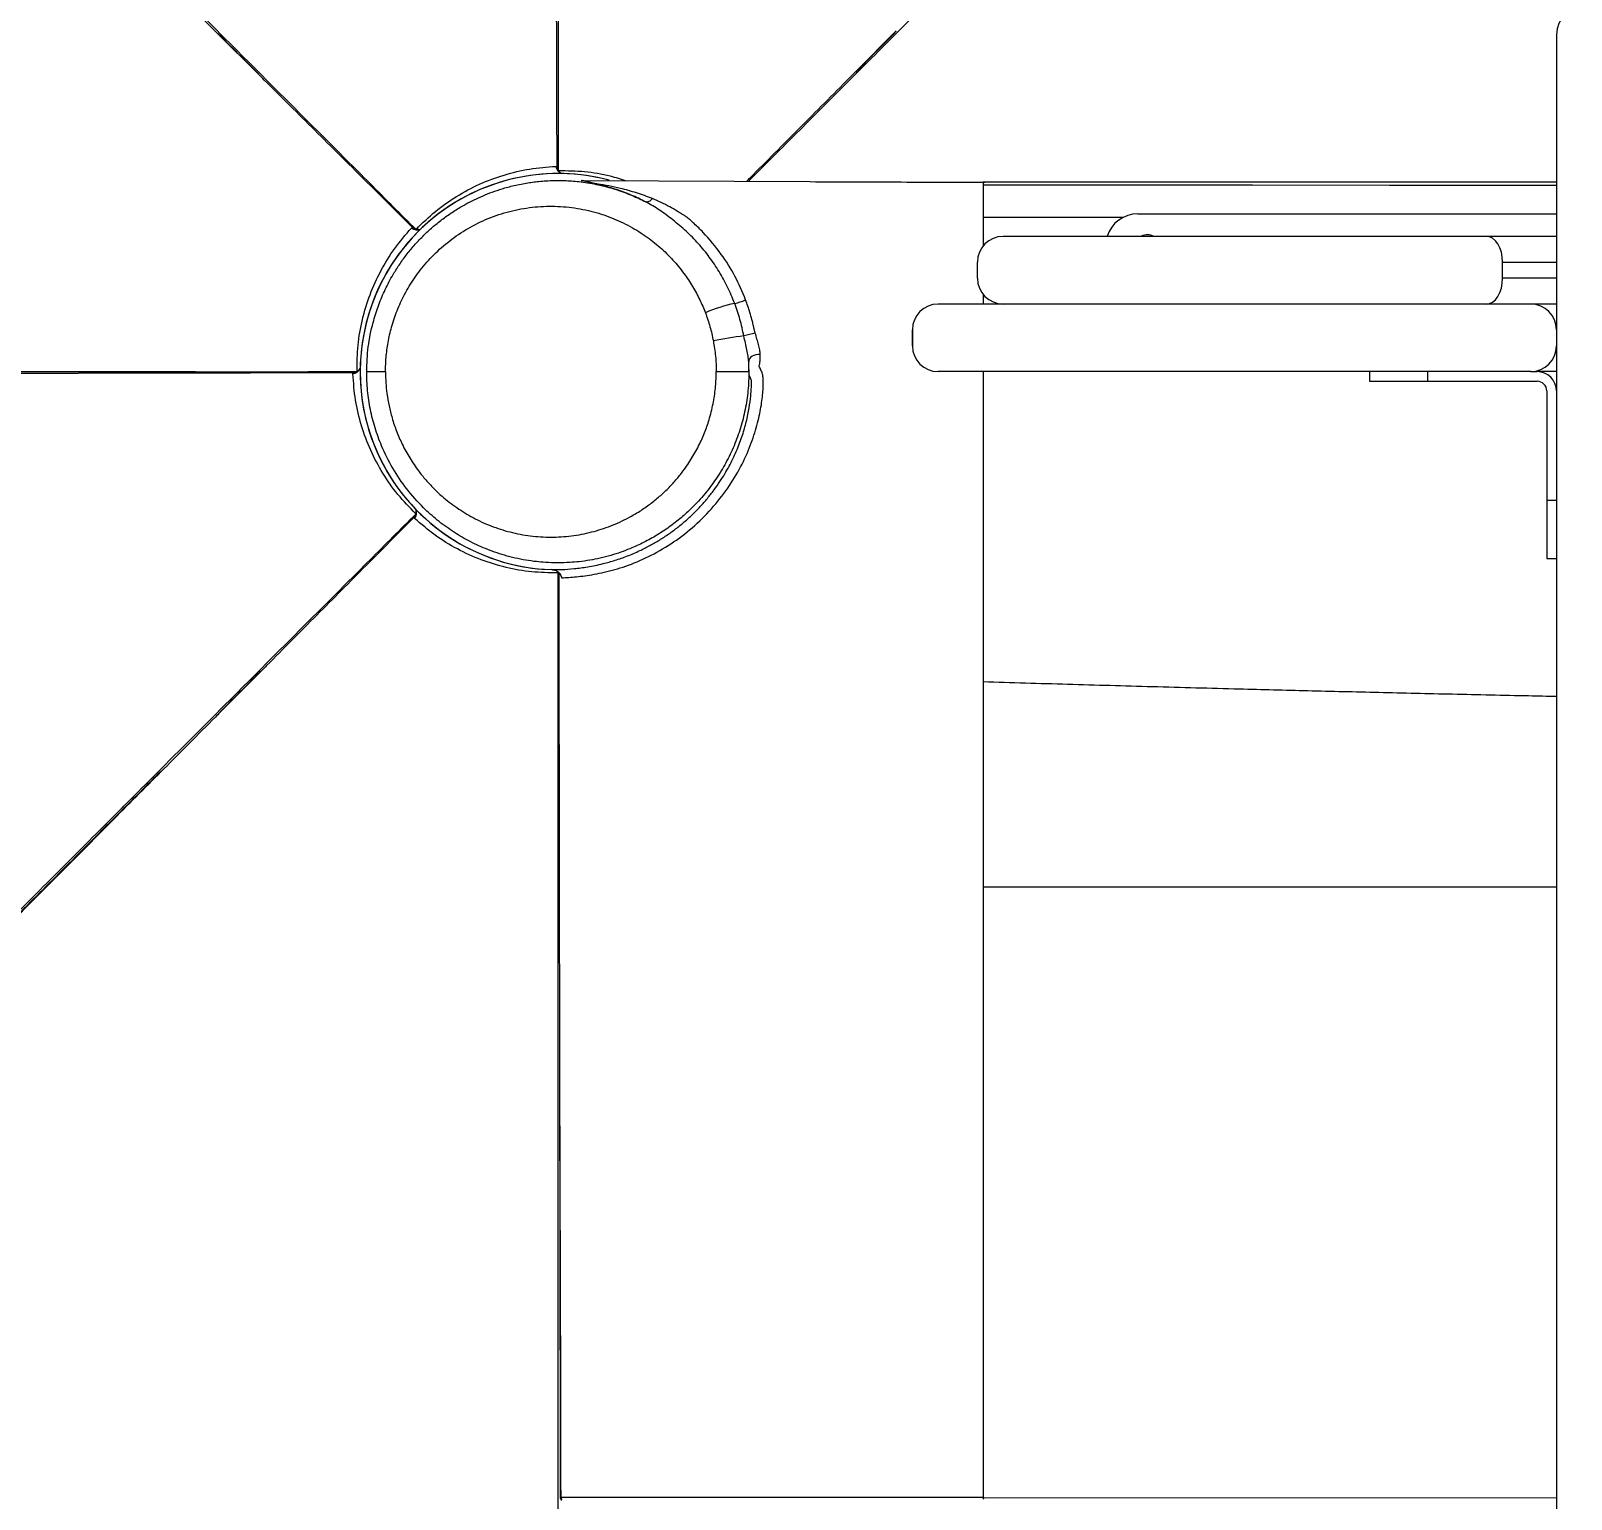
# Model space of a CAD drawing. Header units: millimetres. Extents: x -6502 to 7455, y -8041 to 5981.
# Drawn here: x -4406.5 to -3928.2, y 1930.7 to 2386.5 of the extents above; entities that cross this region are included whole.
import ezdxf

# ---------------------------------------------------------------- set-up
doc = ezdxf.new("R2010")
doc.units = ezdxf.units.MM
for name, color, linetype in [('DIKOM_ОБЪЕКТ', 7, 'Continuous'), ('DIKOM_РАЗМЕР_ЗОНА', 7, 'Continuous'), ('DIKOM_РАЗМЕР_ОБЪЕКТА', 7, 'Continuous')]:
    doc.layers.add(name, color=color, linetype=linetype)
doc.styles.add('style1', font='arial.ttf', dxfattribs={"width": 0.8})
doc.dimstyles.new('1-50', dxfattribs={"dimtxt": 300, "dimasz": 200, "dimexe": 100, "dimexo": 0, "dimgap": 100, "dimtad": 1, "dimtxsty": 'style1', "dimcen": 200, "dimclrd": 7, "dimclre": 7, "dimclrt": 7, "dimadec": 1, "dimazin": 2, "dimtfac": 1, "dimtmove": 0, "dimatfit": 2, "dimfxl": 0, "dimlwd": 25, "dimlwe": 18, "dimarcsym": 0})

# ---------------------------------------------------------------- blocks, each defined once
blk = doc.blocks.new('*D9')
at = {"layer": 'Defpoints', "color": 0, "transparency": 16777216}
for p in [(-5002.4, 2279.35), (3221.36, -679.08), (3221.36, -6822.7)]:
    blk.add_point(p, dxfattribs=at)
at = {"layer": 'DIKOM_РАЗМЕР_ОБЪЕКТА', "color": 7, "lineweight": 18, "transparency": 16777216}
for p, q in [((-5002.4, 2279.35), (-5002.4, -6922.7)), ((3221.36, -679.08), (3221.36, -6922.7))]:
    blk.add_line(p, q, dxfattribs=at)
at = {"layer": 'DIKOM_РАЗМЕР_ОБЪЕКТА', "color": 7, "lineweight": 25, "transparency": 16777216}
blk.add_line((-4802.4, -6822.7), (3021.36, -6822.7), dxfattribs=at)
at = {"layer": 'DIKOM_РАЗМЕР_ОБЪЕКТА', "color": 7, "transparency": 16777216}
for points in [[(-4802.4, -6789.37), (-4802.4, -6856.04), (-5002.4, -6822.7)], [(3021.36, -6789.37), (3021.36, -6856.04), (3221.36, -6822.7)]]:
    blk.add_solid(points, dxfattribs=at)
at = {"layer": 'DIKOM_РАЗМЕР_ОБЪЕКТА', "color": 7, "transparency": 16777216, "insert": (-897.4, -6569.53), "char_height": 300, "attachment_point": 5, "style": 'style1'}
blk.add_mtext('8200', dxfattribs=at)
blk = doc.blocks.new('*D11')
at = {"layer": 'Defpoints', "color": 0, "transparency": 16777216}
for p in [(-6502.4, 2127.77), (4721.36, -677.29), (4721.36, -7940.86)]:
    blk.add_point(p, dxfattribs=at)
at = {"layer": 'DIKOM_РАЗМЕР_ЗОНА', "color": 7, "lineweight": 18, "transparency": 16777216}
for p, q in [((-6502.4, 2127.77), (-6502.4, -8040.86)), ((4721.36, -677.29), (4721.36, -8040.86))]:
    blk.add_line(p, q, dxfattribs=at)
at = {"layer": 'DIKOM_РАЗМЕР_ЗОНА', "color": 7, "lineweight": 25, "transparency": 16777216}
blk.add_line((-6302.4, -7940.86), (4521.36, -7940.86), dxfattribs=at)
at = {"layer": 'DIKOM_РАЗМЕР_ЗОНА', "color": 7, "transparency": 16777216}
for points in [[(-6302.4, -7907.52), (-6302.4, -7974.19), (-6502.4, -7940.86)], [(4521.36, -7907.52), (4521.36, -7974.19), (4721.36, -7940.86)]]:
    blk.add_solid(points, dxfattribs=at)
at = {"layer": 'DIKOM_РАЗМЕР_ЗОНА', "color": 7, "transparency": 16777216, "insert": (-207.97, -7687.68), "char_height": 300, "attachment_point": 5, "style": 'style1'}
blk.add_mtext('11200', dxfattribs=at)

msp = doc.modelspace()

# ---------------------------------------------------------------- linework, layer by layer
at = {"layer": 'DIKOM_ОБЪЕКТ', "color": 7, "linetype": 'Continuous', "lineweight": 15}
for p, q in [((-4335.914, 2373.116), (-4348.558, 2385.697)), ((-4150.323, 2373.846), (-4137.742, 2386.49)), ((-4243.465, 2344.416), (-4243.072, 2344.275)), ((-4242.753, 2343.086), (-4242.575, 2343.131)), ((-4242.514, 2342.84), (-4242.575, 2343.131)), ((-4235.553, 2340.01), (-4235.174, 2339.984)), ((-4235.116, 2339.973), (-4235.553, 2340.01)), ((-4235.174, 2339.984), (-4164.519, 2339.666)), ((-4110.756, 2339.507), (-4110.753, 2339.507)), ((-4110.196, 2339.507), (-4110.753, 2339.507)), ((-4110.753, 2339.507), (-4110.753, 2338.657)), ((-4110.753, 2339.507), (-4110.2, 2339.507)), ((-3932.753, 2339.507), (-4110.2, 2339.507)), ((-4062.754, 2329.685), (-3932.753, 2329.685)), ((-4288.321, 2325.246), (-4287.944, 2325.425)), ((-4286.877, 2324.809), (-4286.783, 2324.968)), ((-4286.51, 2324.79), (-4286.783, 2324.968)), ((-4110.753, 2328.659), (-4110.753, 2319.753)), ((-4110.753, 2328.659), (-4067.166, 2328.659)), ((-4112.563, 2309.685), (-4112.563, 2314.685)), ((-3949.46, 2309.685), (-3949.46, 2314.685)), ((-3949.46, 2314.685), (-3932.793, 2314.685)), ((-3932.687, 2309.685), (-3949.46, 2309.685)), ((-4110.753, 2304.618), (-4110.753, 2301.685)), ((-3942.754, 2301.685), (-4037.753, 2301.685)), ((-4181.53, 2292.643), (-4181.901, 2293.994)), ((-4132.753, 2293.685), (-4132.753, 2288.685)), ((-4132.753, 2288.685), (-4132.753, 2293.685)), ((-3932.927, 2294.542), (-3932.753, 2294.543)), ((-4183.504, 2280.685), (-4183.582, 2283.74)), ((-4373.986, 2280.169), (-4391.823, 2280.124)), ((-4306.484, 2279.974), (-4306.343, 2280.366)), ((-4304.764, 2280.964), (-4305.199, 2280.864)), ((-4305.154, 2280.685), (-4305.199, 2280.864)), ((-4302.204, 2280.685), (-4296.361, 2280.685)), ((-4193.66, 2280.685), (-4183.504, 2280.685)), ((-3942.754, 2280.685), (-4037.753, 2280.685)), ((-3990.754, 2280.685), (-3990.754, 2277.685)), ((-3990.754, 2277.685), (-3972.753, 2277.685)), ((-3972.753, 2280.685), (-3972.753, 2277.685)), ((-3972.753, 2277.685), (-3938.753, 2277.685)), ((-3940.578, 2280.685), (-3938.753, 2280.685)), ((-3935.754, 2274.685), (-3935.754, 2240.685)), ((-3932.753, 2240.685), (-3935.754, 2240.685)), ((-3935.754, 2240.685), (-3935.754, 2222.685)), ((-4287.314, 2235.118), (-4287.493, 2235.495)), ((-4286.858, 2236.928), (-4287.036, 2236.656)), ((-4286.877, 2236.562), (-4287.036, 2236.656)), ((-3935.754, 2222.685), (-3932.753, 2222.685)), ((-4243.028, 2218.66), (-4242.933, 2218.239)), ((-4242.753, 2218.285), (-4242.933, 2218.239)), ((-4241.886, 2217.38), (-4241.619, 2216.705)), ((-4335.183, 2187.525), (-4347.765, 2174.881)), ((-3932.753, 2120.685), (-4110.753, 2120.685)), ((-4110.753, 1931.169), (-4241.857, 1931.234)), ((-4110.753, 1931.169), (-3932.753, 1931.144))]:
    msp.add_line(p, q, dxfattribs=at)
at = {"layer": 'DIKOM_ОБЪЕКТ', "color": 7, "linetype": 'Continuous', "lineweight": 15, "flags": 128}
for points in [[(-4213.498, 2334.405), (-4213.764, 2334.101), (-4214.039, 2333.839), (-4214.316, 2333.624), (-4214.59, 2333.461), (-4214.855, 2333.353), (-4215.105, 2333.302), (-4215.335, 2333.31), (-4215.54, 2333.377)], [(-4110.753, 2338.657), (-4069.046, 2338.647), (-4027.091, 2338.637), (-3984.62, 2338.627), (-3941.338, 2338.617), (-3932.753, 2338.615)], [(-3949.46, 2314.685), (-3949.558, 2316.246), (-3949.847, 2317.747), (-3950.315, 2319.13), (-3950.946, 2320.342), (-3951.715, 2321.337), (-3952.592, 2322.076), (-3953.544, 2322.532), (-3954.533, 2322.685)], [(-3954.533, 2301.685), (-3953.544, 2301.839), (-3952.592, 2302.294), (-3951.715, 2303.033), (-3950.946, 2304.028), (-3950.315, 2305.241), (-3949.847, 2306.624), (-3949.558, 2308.125), (-3949.46, 2309.685)], [(-4179.981, 2285.976), (-4180.653, 2285.999), (-4181.322, 2285.915), (-4181.953, 2285.729), (-4182.515, 2285.449), (-4182.98, 2285.091), (-4183.323, 2284.673), (-4183.527, 2284.215), (-4183.582, 2283.74)]]:
    msp.add_lwpolyline(points, dxfattribs=at)
at = {"layer": 'DIKOM_ОБЪЕКТ', "color": 7, "linetype": 'Continuous', "lineweight": 15}
for centre, radius, start, end in [((-3923.653, 2385.246), 9.1, 90, 180), ((-4240.537, 2344.884), 2.966, 189.08297, 246.39153), ((-4243.169, 2344.19), 0.129, 338.67173, 41.35601), ((-4242.753, 2280.685), 61.489, 75.1348, 180), ((-4242.753, 2280.685), 61.489, 75.10569, 268.15381), ((-4062.753, 2319.685), 10, 90, 162.40233), ((-4286.581, 2327.648), 2.966, 234.07515, 291.39369), ((-4287.953, 2325.294), 0.131, 24.09023, 85.82591), ((-4104.563, 2314.685), 8, 90, 180), ((-4059.753, 2318.685), 4.5, 62.90494, 115.49023), ((-4104.563, 2309.685), 8, 180, 270), ((-4178.395, 2256.706), 46.166, 101.91862, 113.7894), ((-4191.082, 2317.804), 16.236, 281.19633, 293.83101), ((-4124.753, 2293.685), 8, 90, 180), ((-3940.753, 2293.685), 8, 0, 90), ((-4175.472, 2202.477), 89.806, 96.14265, 102.26808), ((-4172.746, 2249.413), 44.113, 101.48609, 106.23861), ((-4124.753, 2288.685), 8, 180, 270), ((-3940.753, 2288.685), 8, 270, 0), ((-4306.952, 2282.903), 2.966, 279.08271, 336.38592), ((-4306.259, 2280.274), 0.126, 67.49151, 132.30099), ((-4242.753, 2280.685), 61.489, 180, 268.15381), ((-3938.753, 2274.685), 6, 0, 90), ((-3938.753, 2274.685), 3, 0, 90), ((-4287.365, 2235.487), 0.128, 113.00988, 176.57442), ((-4289.718, 2236.858), 2.967, 324.09959, 21.37756), ((-4241.619, 1931.185), 0.5, 180, 270.01128)]:
    msp.add_arc(centre, radius, start, end, dxfattribs=at)
for points, knots in [([(-4242.753, 2948.537), (-4242.754, 2943.168), (-4242.755, 2932.4), (-4242.754, 2915.055), (-4242.755, 2896.867), (-4242.754, 2877.838), (-4242.754, 2859.234), (-4242.754, 2841.235), (-4242.754, 2824.001), (-4242.754, 2806.34), (-4242.754, 2788.286), (-4242.754, 2769.863), (-4242.754, 2751.101), (-4242.754, 2732.037), (-4242.754, 2712.709), (-4242.754, 2693.142), (-4242.754, 2673.368), (-4242.754, 2653.426), (-4242.754, 2633.375), (-4242.754, 2613.251), (-4242.753, 2593.063), (-4242.753, 2572.819), (-4242.754, 2552.553), (-4242.753, 2532.328), (-4242.754, 2511.618), (-4242.753, 2490.463), (-4242.753, 2468.912), (-4242.754, 2447.577), (-4242.753, 2426.296), (-4242.753, 2405.12), (-4242.754, 2384.048), (-4242.754, 2363.296), (-4242.754, 2349.822), (-4242.753, 2343.086)], [0, 0, 0, 0, 0.0368325, 0.0738789, 0.1109727, 0.1480668, 0.1851132, 0.2154902, 0.2458932, 0.2762963, 0.3066732, 0.3370471, 0.3674473, 0.3978473, 0.4282211, 0.4585948, 0.4889949, 0.5193951, 0.5497686, 0.5800505, 0.6103325, 0.6407064, 0.6711066, 0.7015067, 0.7318806, 0.7648103, 0.7977739, 0.8307373, 0.863667, 0.897602, 0.9315367, 0.9657682, 1, 1, 1, 1]), ([(-4714.996, 2752.928), (-4711.2, 2749.132), (-4703.587, 2741.517), (-4691.322, 2729.252), (-4678.46, 2716.391), (-4665.004, 2702.936), (-4651.85, 2689.781), (-4639.123, 2677.054), (-4626.936, 2664.867), (-4614.447, 2652.379), (-4601.682, 2639.613), (-4588.655, 2626.586), (-4575.388, 2613.319), (-4561.907, 2599.839), (-4548.24, 2586.172), (-4534.405, 2572.336), (-4520.423, 2558.354), (-4506.321, 2544.253), (-4492.143, 2530.075), (-4477.914, 2515.845), (-4463.638, 2501.57), (-4449.322, 2487.256), (-4434.993, 2472.925), (-4420.692, 2458.623), (-4406.047, 2443.979), (-4391.088, 2429.021), (-4375.849, 2413.782), (-4360.764, 2398.696), (-4345.715, 2383.648), (-4330.742, 2368.674), (-4315.843, 2353.773), (-4301.168, 2339.1), (-4291.641, 2329.573), (-4286.877, 2324.809)], [0, 0, 0, 0, 0.0368322, 0.0738788, 0.1109726, 0.148067, 0.1851132, 0.21549, 0.2458934, 0.2762965, 0.3066732, 0.3370472, 0.3674473, 0.397847, 0.428221, 0.458595, 0.4889947, 0.5193947, 0.5497686, 0.5800503, 0.6103324, 0.6407062, 0.6711061, 0.7015068, 0.7318806, 0.7648103, 0.7977738, 0.8307371, 0.863667, 0.8976018, 0.9315363, 0.965768, 1, 1, 1, 1]), ([(-3770.511, 2752.928), (-3774.307, 2749.132), (-3781.922, 2741.518), (-3794.187, 2729.254), (-3807.048, 2716.392), (-3820.503, 2702.936), (-3833.658, 2689.781), (-3846.385, 2677.054), (-3858.572, 2664.868), (-3871.06, 2652.379), (-3883.826, 2639.613), (-3896.853, 2626.587), (-3910.12, 2613.32), (-3923.599, 2599.839), (-3937.267, 2586.172), (-3951.103, 2572.337), (-3965.085, 2558.354), (-3979.186, 2544.253), (-3993.364, 2530.075), (-4007.594, 2515.845), (-4021.868, 2501.57), (-4036.183, 2487.254), (-4050.514, 2472.925), (-4064.815, 2458.623), (-4079.459, 2443.979), (-4094.418, 2429.02), (-4109.657, 2413.781), (-4124.742, 2398.696), (-4139.792, 2383.646), (-4154.76, 2368.679), (-4169.488, 2353.952), (-4179.004, 2344.435), (-4183.687, 2339.752)], [0, 0, 0, 0, 0.0381917, 0.0766051, 0.1150675, 0.1535306, 0.1919438, 0.2234415, 0.2549667, 0.2864918, 0.3179892, 0.3494837, 0.3810054, 0.4125273, 0.444022, 0.4755165, 0.5070384, 0.5385599, 0.5700549, 0.6014539, 0.6328529, 0.6643474, 0.6958696, 0.7273912, 0.7588864, 0.7930309, 0.8272109, 0.8613903, 0.8955352, 0.9307224, 0.9659094, 1, 1, 1, 1]), ([(-4243.072, 2344.275), (-4243.095, 2351.29), (-4243.14, 2365.311), (-4243.203, 2387.046), (-4243.247, 2402.594), (-4243.268, 2411.013), (-4243.27, 2411.918)], [0, 0, 0, 0, 0.3206398, 0.6408388, 0.961395, 1, 1, 1, 1]), ([(-4348.558, 2385.697), (-4349.029, 2386.165), (-4354.824, 2391.931), (-4360.943, 2398.025), (-4366.647, 2403.703), (-4366.874, 2403.928)], [0, 0, 0, 0, 0.0782755, 0.9633658, 1, 1, 1, 1]), ([(-4335.773, 2373.103), (-4337.565, 2374.89), (-4341.731, 2379.043), (-4345.983, 2383.283), (-4348.406, 2385.699)], [0, 0, 0, 0, 0.430186, 1, 1, 1, 1]), ([(-4150.336, 2373.705), (-4148.549, 2375.497), (-4144.396, 2379.663), (-4140.156, 2383.915), (-4137.74, 2386.338)], [0, 0, 0, 0, 0.4301827, 1, 1, 1, 1]), ([(-3932.753, 2385.246), (-3932.753, 2385.176), (-3932.753, 2385.035), (-3932.753, 2383.885), (-3932.753, 2382.028), (-3932.753, 2379.41), (-3932.753, 2376.092), (-3932.753, 2372.119), (-3932.753, 2367.622), (-3932.753, 2364.197), (-3932.753, 2362.499)], [0, 0, 0, 0, 0.1225131, 0.2471327, 0.3731988, 0.5, 0.6268004, 0.7528658, 0.8774877, 1, 1, 1, 1]), ([(-4287.944, 2325.425), (-4292.92, 2330.369), (-4302.866, 2340.252), (-4318.279, 2355.575), (-4329.305, 2366.538), (-4335.272, 2372.477), (-4335.914, 2373.116)], [0, 0, 0, 0, 0.320637, 0.6408391, 0.9613936, 1, 1, 1, 1]), ([(-4184.223, 2339.755), (-4183.848, 2340.132), (-4178.512, 2345.502), (-4167.841, 2356.235), (-4156.901, 2367.236), (-4150.962, 2373.204), (-4150.323, 2373.846)], [0, 0, 0, 0, 0.034382, 0.4894989, 0.9451205, 1, 1, 1, 1]), ([(-3932.753, 2362.499), (-3932.753, 2356.282), (-3932.753, 2343.848), (-3932.753, 2324.315), (-3932.753, 2304.079), (-3932.753, 2282.998), (-3932.753, 2262.751), (-3932.753, 2243.512), (-3932.753, 2225.392), (-3932.753, 2206.857), (-3932.753, 2187.917), (-3932.753, 2166.813), (-3932.753, 2143.494), (-3932.753, 2117.818), (-3932.753, 2091.716), (-3932.753, 2065.179), (-3932.753, 2038.47), (-3932.753, 2011.644), (-3932.753, 1984.772), (-3932.753, 1957.765), (-3932.753, 1930.521), (-3932.753, 1903.113), (-3932.753, 1875.619), (-3932.753, 1848.264), (-3932.753, 1821.133), (-3932.753, 1796.193), (-3932.753, 1773.42), (-3932.753, 1752.819), (-3932.753, 1732.494), (-3932.753, 1712.462), (-3932.753, 1691.014), (-3932.753, 1668.23), (-3932.753, 1644.364), (-3932.753, 1621.12), (-3932.753, 1598.615), (-3932.753, 1576.968), (-3932.753, 1556.19), (-3932.753, 1536.348), (-3932.753, 1517.186), (-3932.753, 1504.977), (-3932.753, 1498.871)], [0, 0, 0, 0, 0.02604, 0.052076, 0.078684, 0.1054517, 0.132588, 0.1541407, 0.1756992, 0.1976448, 0.2196511, 0.2416671, 0.270164, 0.2986559, 0.3274437, 0.3563035, 0.3853155, 0.4139079, 0.4425505, 0.4712717, 0.4999998, 0.5292495, 0.5584938, 0.5876508, 0.6167636, 0.6457574, 0.6684332, 0.6911156, 0.7135582, 0.7359418, 0.7583355, 0.7863518, 0.8143633, 0.8419404, 0.8693711, 0.89646, 0.9227494, 0.948854, 0.9744244, 1, 1, 1, 1]), ([(-4286.783, 2324.968), (-4284.862, 2326.839), (-4281.019, 2330.581), (-4274.373, 2335.217), (-4267.217, 2339.035), (-4259.586, 2341.879), (-4251.636, 2343.805), (-4246.189, 2344.212), (-4243.465, 2344.416)], [0, 0, 0, 0, 0.1665368, 0.3331112, 0.4997653, 0.6664444, 0.8332095, 1, 1, 1, 1]), ([(-4243.072, 2344.275), (-4243.055, 2344.059), (-4243.019, 2343.627), (-4242.695, 2342.987), (-4242.34, 2342.642), (-4242.161, 2342.468)], [0, 0, 0, 0, 0.3327122, 0.664269, 1, 1, 1, 1]), ([(-4302.204, 2280.685), (-4302.108, 2283.259), (-4301.914, 2288.425), (-4300.524, 2295.169), (-4298.737, 2300.894), (-4296.778, 2305.658), (-4294.621, 2309.83), (-4292.394, 2313.441), (-4290.203, 2316.538), (-4287.778, 2319.536), (-4285.195, 2322.333), (-4282.465, 2324.934), (-4279.595, 2327.348), (-4276.493, 2329.634), (-4273.518, 2331.538), (-4270.717, 2333.114), (-4268.123, 2334.415), (-4265.357, 2335.633), (-4262.421, 2336.748), (-4259.755, 2337.599), (-4257.386, 2338.241), (-4255.331, 2338.723), (-4253.252, 2339.131), (-4251.218, 2339.455), (-4249.178, 2339.71), (-4246.966, 2339.909), (-4244.497, 2340.032), (-4242.048, 2340.047), (-4239.698, 2339.965), (-4237.41, 2339.801), (-4234.897, 2339.52), (-4232.278, 2339.107), (-4228.738, 2338.381), (-4224.553, 2337.219), (-4219.829, 2335.478), (-4216.93, 2334.058), (-4215.54, 2333.377)], [0, 0, 0, 0, 0.0623889, 0.1251956, 0.1663817, 0.2081323, 0.2504657, 0.2808469, 0.3117894, 0.343299, 0.3753808, 0.4052862, 0.4360958, 0.4678198, 0.5004582, 0.5234473, 0.5474463, 0.5724581, 0.5984843, 0.6255198, 0.6420707, 0.6596041, 0.6781173, 0.694878, 0.7109448, 0.729407, 0.7502665, 0.772617, 0.7904953, 0.8089167, 0.8298588, 0.8535501, 0.8749981, 0.9199229, 0.9615869, 1, 1, 1, 1]), ([(-4242.161, 2342.467), (-4242.296, 2342.592), (-4242.522, 2342.801), (-4242.667, 2343.039), (-4242.725, 2343.135)], [0, 0, 0, 0, 0.600237, 1, 1, 1, 1]), ([(-4242.575, 2343.131), (-4239.895, 2343.088), (-4234.537, 2343.001), (-4227.481, 2341.853), (-4223.271, 2340.466), (-4221.624, 2339.923)], [0, 0, 0, 0, 0.3784424, 0.756971, 1, 1, 1, 1]), ([(-4242.161, 2342.468), (-4242.161, 2342.467), (-4242.121, 2342.423), (-4242.069, 2342.39), (-4242.018, 2342.358)], [0, 0, 0, 0, 0.016158, 1, 1, 1, 1]), ([(-4215.54, 2333.377), (-4216.293, 2333.758), (-4217.811, 2334.526), (-4220.08, 2335.525), (-4222.351, 2336.424), (-4224.619, 2337.215), (-4226.825, 2337.888), (-4228.572, 2338.351), (-4229.814, 2338.646), (-4230.599, 2338.822), (-4231.239, 2338.957), (-4231.702, 2339.052), (-4232.013, 2339.113), (-4232.436, 2339.199), (-4232.391, 2339.202), (-4232.577, 2339.252), (-4232.689, 2339.288), (-4232.809, 2339.322), (-4232.915, 2339.354), (-4233.253, 2339.451), (-4233.825, 2339.607), (-4234.657, 2339.815), (-4235.265, 2339.947), (-4235.553, 2340.01)], [0, 0, 0, 0, 0.0400381, 0.0807553, 0.1212131, 0.1621603, 0.2039132, 0.2432054, 0.2617664, 0.2782274, 0.2926459, 0.3050917, 0.3133726, 0.3207495, 0.3531805, 0.3860186, 0.4189124, 0.4444085, 0.4695976, 0.4944801, 0.6807072, 0.849211, 1, 1, 1, 1]), ([(-4231.815, 2339.136), (-4231.817, 2339.137), (-4231.822, 2339.138), (-4231.829, 2339.141), (-4231.842, 2339.145), (-4231.863, 2339.151), (-4231.902, 2339.162), (-4231.97, 2339.183), (-4232.094, 2339.22), (-4232.318, 2339.284), (-4232.731, 2339.401), (-4233.609, 2339.639), (-4234.533, 2339.843), (-4235.174, 2339.984)], [0, 0, 0, 0, 0.0027076, 0.0048351, 0.0086352, 0.0154205, 0.0275372, 0.0491741, 0.0878115, 0.1568065, 0.2800113, 0.5000207, 1, 1, 1, 1]), ([(-4213.498, 2334.405), (-4215.155, 2335.023), (-4218.466, 2336.259), (-4222.984, 2337.49), (-4227.004, 2338.374), (-4229.848, 2338.863), (-4231.406, 2339.082), (-4231.735, 2339.127), (-4231.792, 2339.134), (-4231.808, 2339.135), (-4231.815, 2339.136)], [0, 0, 0, 0, 0.2534187, 0.5063721, 0.696356, 0.8840942, 0.9726623, 0.988184, 0.9948549, 1, 1, 1, 1]), ([(-4164.519, 2339.666), (-4160.127, 2339.647), (-4151.341, 2339.611), (-4137.908, 2339.567), (-4124.367, 2339.531), (-4115.293, 2339.515), (-4110.756, 2339.507)], [0, 0, 0, 0, 0.2499911, 0.499989, 0.750005, 1, 1, 1, 1]), ([(-4202.821, 2328.659), (-4202.918, 2328.722), (-4203.092, 2328.836), (-4203.401, 2329.036), (-4203.857, 2329.327), (-4204.668, 2329.839), (-4206.117, 2330.723), (-4209.103, 2332.458), (-4211.692, 2333.605), (-4213.498, 2334.405)], [0, 0, 0, 0, 0.027403, 0.0489152, 0.0873229, 0.1557939, 0.2778612, 0.4961935, 1, 1, 1, 1]), ([(-4110.753, 2338.657), (-4110.753, 2338.609), (-4110.753, 2338.513), (-4110.753, 2337.901), (-4110.753, 2336.965), (-4110.753, 2335.712), (-4110.753, 2334.194), (-4110.753, 2332.47), (-4110.753, 2330.6), (-4110.753, 2329.306), (-4110.753, 2328.659)], [0, 0, 0, 0, 0.1250069, 0.2500011, 0.3749994, 0.5000014, 0.6250003, 0.7500045, 0.8749947, 1, 1, 1, 1]), ([(-4296.361, 2280.685), (-4296.324, 2282.162), (-4296.249, 2285.193), (-4295.613, 2289.819), (-4294.51, 2294.674), (-4292.818, 2299.696), (-4290.469, 2304.798), (-4287.406, 2309.87), (-4283.588, 2314.779), (-4278.994, 2319.37), (-4273.676, 2323.471), (-4267.705, 2326.927), (-4261.188, 2329.593), (-4254.319, 2331.351), (-4247.274, 2332.149), (-4240.236, 2331.973), (-4233.429, 2330.867), (-4227.003, 2328.926), (-4221.08, 2326.269), (-4215.767, 2323.04), (-4211.102, 2319.39), (-4207.093, 2315.459), (-4203.726, 2311.368), (-4200.968, 2307.223), (-4198.729, 2303.127), (-4197.578, 2300.317), (-4197.018, 2298.95)], [0, 0, 0, 0, 0.0304022, 0.062418, 0.0960356, 0.1330167, 0.1717708, 0.2122769, 0.2560577, 0.3014195, 0.3482888, 0.3973531, 0.447199, 0.497666, 0.5482258, 0.5983321, 0.647802, 0.6951792, 0.7411046, 0.7854671, 0.8265238, 0.8657766, 0.9031826, 0.9371424, 0.9694153, 1, 1, 1, 1]), ([(-4187.93, 2301.877), (-4188.626, 2303.576), (-4190.018, 2306.974), (-4192.691, 2311.773), (-4195.731, 2316.295), (-4199.162, 2320.487), (-4202.939, 2324.346), (-4207.066, 2327.812), (-4211.233, 2330.935), (-4214.106, 2332.564), (-4215.54, 2333.377)], [0, 0, 0, 0, 0.1258358, 0.2517455, 0.3771042, 0.5016858, 0.6265556, 0.7523334, 0.8763536, 1, 1, 1, 1]), ([(-4305.199, 2280.864), (-4305.164, 2283.546), (-4305.093, 2288.909), (-4303.672, 2296.886), (-4301.311, 2304.647), (-4297.926, 2312.053), (-4293.667, 2319.037), (-4290.103, 2323.176), (-4288.321, 2325.246)], [0, 0, 0, 0, 0.166537, 0.3331107, 0.4997648, 0.6664439, 0.8332092, 1, 1, 1, 1]), ([(-4287.944, 2325.425), (-4287.778, 2325.283), (-4287.447, 2325.001), (-4286.766, 2324.791), (-4286.208, 2324.76), (-4285.901, 2324.806), (-4285.842, 2324.815)], [0, 0, 0, 0, 0.3079086, 0.6145439, 0.9264485, 1, 1, 1, 1]), ([(-4286.02, 2324.791), (-4286.205, 2324.783), (-4286.497, 2324.771), (-4286.755, 2324.832), (-4286.85, 2324.855)], [0, 0, 0, 0, 0.632651, 1, 1, 1, 1]), ([(-4184.522, 2302.952), (-4185.568, 2305.441), (-4187.654, 2310.406), (-4192.132, 2317.454), (-4196.538, 2322.792), (-4199.971, 2326.159), (-4201.549, 2327.574), (-4202.257, 2328.185), (-4202.601, 2328.476), (-4202.754, 2328.603), (-4202.821, 2328.659)], [0, 0, 0, 0, 0.2516714, 0.5020419, 0.7800569, 0.9028721, 0.9571797, 0.981145, 0.9917022, 1, 1, 1, 1]), ([(-3954.533, 2322.685), (-3956.727, 2322.685), (-3961.15, 2322.685), (-3968.398, 2322.685), (-3976.12, 2322.685), (-3984.286, 2322.685), (-3992.796, 2322.685), (-4001.52, 2322.685), (-4010.349, 2322.685), (-4019.169, 2322.685), (-4027.84, 2322.685), (-4036.261, 2322.685), (-4044.34, 2322.685), (-4052.075, 2322.685), (-4059.484, 2322.685), (-4066.574, 2322.685), (-4073.317, 2322.685), (-4079.61, 2322.685), (-4085.353, 2322.685), (-4090.443, 2322.685), (-4094.814, 2322.685), (-4098.409, 2322.685), (-4101.194, 2322.685), (-4103.144, 2322.685), (-4104.344, 2322.685), (-4104.49, 2322.685), (-4104.563, 2322.685)], [0, 0, 0, 0, 0.0402022, 0.0810371, 0.1224622, 0.1647451, 0.2072725, 0.2500006, 0.292725, 0.3352522, 0.3775372, 0.4189605, 0.4597962, 0.5, 0.5402005, 0.5810357, 0.6224626, 0.6647454, 0.7072734, 0.7500001, 0.7927248, 0.8352529, 0.8775373, 0.9189615, 0.959797, 1, 1, 1, 1]), ([(-3932.753, 2322.685), (-3934.466, 2322.685), (-3938.292, 2322.685), (-3943.887, 2322.685), (-3949.504, 2322.685), (-3952.87, 2322.685), (-3954.533, 2322.685)], [0, 0, 0, 0, 0.2163665, 0.4833057, 0.7446494, 1, 1, 1, 1]), ([(-4185.082, 2291.767), (-4185.449, 2293.485), (-4186.185, 2296.922), (-4187.348, 2300.225), (-4187.93, 2301.877)], [0, 0, 0, 0, 0.4998345, 1, 1, 1, 1]), ([(-4181.901, 2293.994), (-4181.937, 2294.162), (-4182.001, 2294.462), (-4182.122, 2294.996), (-4182.305, 2295.781), (-4182.656, 2297.175), (-4183.347, 2299.649), (-4184.063, 2301.662), (-4184.522, 2302.952)], [0, 0, 0, 0, 0.0551185, 0.0984073, 0.1756458, 0.3135599, 0.5597184, 1, 1, 1, 1]), ([(-4037.753, 2301.685), (-4040.68, 2301.685), (-4046.591, 2301.685), (-4055.451, 2301.685), (-4064.308, 2301.685), (-4073.018, 2301.685), (-4081.431, 2301.685), (-4089.365, 2301.685), (-4096.688, 2301.685), (-4103.285, 2301.685), (-4109.039, 2301.685), (-4113.903, 2301.685), (-4117.848, 2301.685), (-4120.92, 2301.685), (-4123.12, 2301.685), (-4124.507, 2301.685), (-4124.657, 2301.685), (-4124.731, 2301.685)], [0, 0, 0, 0, 0.0642467, 0.1297748, 0.1964997, 0.26498, 0.3339715, 0.4033694, 0.4727645, 0.5417565, 0.6102395, 0.6769625, 0.7424909, 0.8067401, 0.8709857, 0.9365151, 1, 1, 1, 1]), ([(-3940.753, 2301.685), (-3940.78, 2301.685), (-3940.822, 2301.685), (-3941.071, 2301.685), (-3941.329, 2301.685), (-3941.648, 2301.685), (-3942.114, 2301.685), (-3942.502, 2301.685), (-3942.754, 2301.685)], [0, 0, 0, 0, 0.2394591, 0.3696273, 0.4999972, 0.6301741, 0.7605551, 1, 1, 1, 1]), ([(-3932.753, 2301.685), (-3932.779, 2301.685), (-3933.873, 2301.685), (-3935.689, 2301.685), (-3937.62, 2301.685), (-3938.819, 2301.685), (-3939.774, 2301.685), (-3940.581, 2301.685), (-3940.697, 2301.685), (-3940.753, 2301.685)], [0, 0, 0, 0, 0.0049314, 0.211904, 0.4188829, 0.520334, 0.621824, 0.8164103, 1, 1, 1, 1]), ([(-4197.018, 2298.95), (-4196.511, 2297.525), (-4195.498, 2294.678), (-4194.869, 2291.713), (-4194.555, 2290.232)], [0, 0, 0, 0, 0.5002501, 1, 1, 1, 1]), ([(-4183.582, 2283.74), (-4183.638, 2284.315), (-4183.752, 2285.485), (-4184.285, 2288.157), (-4184.761, 2290.312), (-4185.082, 2291.767)], [0, 0, 0, 0, 0.2392713, 0.4865554, 1, 1, 1, 1]), ([(-4179.981, 2285.976), (-4180.018, 2286.454), (-4180.09, 2287.403), (-4180.506, 2289.068), (-4181.008, 2290.819), (-4181.356, 2292.033), (-4181.53, 2292.643)], [0, 0, 0, 0, 0.252983, 0.5011555, 0.749251, 1, 1, 1, 1]), ([(-4194.555, 2290.232), (-4194.294, 2288.651), (-4193.772, 2285.492), (-4193.697, 2282.287), (-4193.66, 2280.685)], [0, 0, 0, 0, 0.5001711, 1, 1, 1, 1]), ([(-4183.47, 2280.685), (-4183.477, 2281.085), (-4183.49, 2281.881), (-4183.552, 2283.123), (-4183.582, 2283.74)], [0, 0, 0, 0, 0.5028182, 1, 1, 1, 1]), ([(-4180.407, 2282.61), (-4180.35, 2282.665), (-4180.234, 2282.775), (-4180.096, 2283.486), (-4179.993, 2284.521), (-4179.985, 2285.49), (-4179.981, 2285.976)], [0, 0, 0, 0, 0.2431874, 0.4907682, 0.7445799, 1, 1, 1, 1]), ([(-4179.713, 2280.932), (-4179.713, 2280.932), (-4179.713, 2280.932), (-4179.713, 2280.932), (-4179.713, 2280.932), (-4179.713, 2280.932), (-4179.713, 2280.932), (-4179.714, 2280.932), (-4179.715, 2280.939), (-4179.722, 2280.954), (-4179.752, 2281.03), (-4179.866, 2281.3), (-4180.054, 2281.756), (-4180.254, 2282.226), (-4180.367, 2282.516), (-4180.398, 2282.585), (-4180.405, 2282.605), (-4180.407, 2282.608), (-4180.407, 2282.61), (-4180.407, 2282.61), (-4180.407, 2282.61), (-4180.407, 2282.61), (-4180.407, 2282.61), (-4180.407, 2282.61), (-4180.407, 2282.61), (-4180.407, 2282.61)], [0, 0, 0, 0, 0.0000011, 0.000003, 0.0000099, 0.0000352, 0.0001319, 0.0005081, 0.0019876, 0.0078736, 0.0313526, 0.125144, 0.4999999, 0.8749698, 0.9687305, 0.9921808, 0.9980485, 0.9995179, 0.9998864, 0.9999724, 0.9999929, 0.9999981, 0.9999995, 0.9999999, 1, 1, 1, 1]), ([(-4910.605, 2280.685), (-4905.237, 2280.685), (-4894.469, 2280.684), (-4877.124, 2280.684), (-4858.935, 2280.684), (-4839.906, 2280.685), (-4821.302, 2280.685), (-4803.303, 2280.685), (-4786.069, 2280.685), (-4768.408, 2280.685), (-4750.354, 2280.685), (-4731.931, 2280.685), (-4713.169, 2280.685), (-4694.105, 2280.685), (-4674.777, 2280.685), (-4655.211, 2280.685), (-4635.436, 2280.685), (-4615.494, 2280.685), (-4595.443, 2280.685), (-4575.319, 2280.685), (-4555.131, 2280.686), (-4534.887, 2280.686), (-4514.622, 2280.685), (-4494.396, 2280.685), (-4473.686, 2280.686), (-4452.531, 2280.686), (-4430.98, 2280.686), (-4409.645, 2280.685), (-4388.364, 2280.686), (-4367.188, 2280.686), (-4346.116, 2280.684), (-4325.364, 2280.685), (-4311.891, 2280.685), (-4305.154, 2280.685)], [0, 0, 0, 0, 0.0368328, 0.0738792, 0.1109732, 0.1480673, 0.1851132, 0.2154904, 0.2458933, 0.2762967, 0.3066734, 0.3370468, 0.3674471, 0.3978475, 0.4282209, 0.4585946, 0.488995, 0.5193949, 0.5497691, 0.5800509, 0.6103322, 0.6407061, 0.6711063, 0.7015064, 0.7318807, 0.7648107, 0.7977736, 0.830737, 0.8636671, 0.8976017, 0.9315367, 0.9657682, 1, 1, 1, 1]), ([(-4391.823, 2280.124), (-4392.487, 2280.123), (-4400.663, 2280.102), (-4409.298, 2280.084), (-4417.346, 2280.066), (-4417.666, 2280.065)], [0, 0, 0, 0, 0.0782738, 0.9633669, 1, 1, 1, 1]), ([(-4373.878, 2280.259), (-4376.408, 2280.256), (-4382.29, 2280.247), (-4388.295, 2280.238), (-4391.717, 2280.233)], [0, 0, 0, 0, 0.4301681, 1, 1, 1, 1]), ([(-4306.343, 2280.366), (-4313.359, 2280.344), (-4327.379, 2280.299), (-4349.114, 2280.235), (-4364.662, 2280.192), (-4373.081, 2280.171), (-4373.986, 2280.169)], [0, 0, 0, 0, 0.3206401, 0.6408405, 0.9613918, 1, 1, 1, 1]), ([(-4287.036, 2236.656), (-4288.907, 2238.577), (-4292.65, 2242.42), (-4297.285, 2249.065), (-4301.103, 2256.222), (-4303.947, 2263.853), (-4305.873, 2271.803), (-4306.281, 2277.25), (-4306.484, 2279.974)], [0, 0, 0, 0, 0.1665371, 0.3331112, 0.4997649, 0.6664442, 0.8332093, 1, 1, 1, 1]), ([(-4306.343, 2280.366), (-4306.127, 2280.384), (-4305.695, 2280.419), (-4305.056, 2280.744), (-4304.71, 2281.099), (-4304.536, 2281.277)], [0, 0, 0, 0, 0.3328104, 0.6642706, 1, 1, 1, 1]), ([(-4304.535, 2281.278), (-4304.66, 2281.143), (-4304.869, 2280.917), (-4305.108, 2280.771), (-4305.203, 2280.713)], [0, 0, 0, 0, 0.600046, 1, 1, 1, 1]), ([(-4183.504, 2280.685), (-4183.56, 2278.713), (-4183.674, 2274.762), (-4184.589, 2268.919), (-4186.036, 2263.194), (-4188.041, 2257.673), (-4190.592, 2252.352), (-4193.633, 2247.351), (-4197.169, 2242.649), (-4200.832, 2238.663), (-4204.56, 2235.263), (-4208.193, 2232.433), (-4212.049, 2229.886), (-4216.128, 2227.623), (-4219.898, 2225.907), (-4223.348, 2224.602), (-4226.427, 2223.621), (-4229.648, 2222.79), (-4232.951, 2222.135), (-4236.113, 2221.691), (-4239.433, 2221.403), (-4242.9, 2221.295), (-4246.35, 2221.407), (-4249.656, 2221.699), (-4252.797, 2222.142), (-4256.098, 2222.799), (-4259.326, 2223.634), (-4262.414, 2224.621), (-4266.226, 2226.066), (-4270.637, 2228.133), (-4275.65, 2231.108), (-4280.278, 2234.499), (-4285.114, 2238.828), (-4289.847, 2244.153), (-4294.228, 2250.63), (-4297.439, 2257.051), (-4299.673, 2263.194), (-4301.123, 2268.935), (-4302.034, 2274.778), (-4302.148, 2278.719), (-4302.204, 2280.685)], [0, 0, 0, 0, 0.0312701, 0.0626622, 0.0936478, 0.1250018, 0.1559958, 0.1876231, 0.2184304, 0.250176, 0.2744975, 0.2996729, 0.3244784, 0.3492278, 0.3752585, 0.3916838, 0.4092149, 0.4278514, 0.4458561, 0.4640929, 0.4799219, 0.5002314, 0.5206716, 0.5362316, 0.554381, 0.5723935, 0.5911027, 0.6086852, 0.6251413, 0.657401, 0.6876576, 0.7194951, 0.7499905, 0.7921498, 0.8336256, 0.8748368, 0.9063587, 0.9375089, 0.9688146, 1, 1, 1, 1]), ([(-4296.361, 2280.685), (-4296.339, 2279.546), (-4296.295, 2277.266), (-4295.926, 2273.713), (-4295.298, 2270.045), (-4294.312, 2266.132), (-4292.967, 2262.152), (-4291.152, 2257.993), (-4288.89, 2253.861), (-4286.389, 2250.178), (-4283.867, 2247.049), (-4281.422, 2244.416), (-4278.275, 2241.471), (-4274.246, 2238.334), (-4269.17, 2235.239), (-4263.606, 2232.686), (-4257.645, 2230.78), (-4251.401, 2229.6), (-4245.01, 2229.201), (-4238.62, 2229.6), (-4232.376, 2230.78), (-4226.415, 2232.686), (-4221.45, 2234.964), (-4217.42, 2237.317), (-4214.213, 2239.534), (-4211.278, 2241.908), (-4208.598, 2244.416), (-4206.154, 2247.049), (-4203.632, 2250.177), (-4201.132, 2253.861), (-4198.869, 2257.993), (-4197.055, 2262.152), (-4195.57, 2266.537), (-4194.464, 2271.206), (-4193.78, 2276.026), (-4193.699, 2279.166), (-4193.66, 2280.685)], [0, 0, 0, 0, 0.0207935, 0.0415932, 0.0651464, 0.0887297, 0.11535, 0.1420334, 0.171951, 0.2019689, 0.2241598, 0.2463545, 0.2686645, 0.3044033, 0.3415827, 0.3800033, 0.4194195, 0.459531, 0.4999985, 0.5404659, 0.5805746, 0.6199908, 0.6584115, 0.683216, 0.7075352, 0.7313531, 0.75366, 0.7758547, 0.7980468, 0.8280606, 0.8579822, 0.8846617, 0.9112858, 0.9427074, 0.9722824, 1, 1, 1, 1]), ([(-4244.735, 2219.228), (-4243.711, 2219.231), (-4241.666, 2219.239), (-4237.866, 2219.487), (-4233.579, 2220.037), (-4229.252, 2220.915), (-4225.081, 2222.082), (-4221.244, 2223.425), (-4218.157, 2224.745), (-4215.846, 2225.869), (-4214.317, 2226.666), (-4212.79, 2227.519), (-4211.3, 2228.408), (-4209.82, 2229.348), (-4207.903, 2230.646), (-4205.57, 2232.374), (-4202.915, 2234.585), (-4200.379, 2236.952), (-4198.011, 2239.431), (-4195.82, 2242.001), (-4193.839, 2244.6), (-4191.588, 2247.907), (-4189.27, 2251.909), (-4187.097, 2256.559), (-4185.453, 2261.012), (-4184.206, 2265.402), (-4183.368, 2269.523), (-4182.892, 2273.196), (-4182.703, 2276.02), (-4182.683, 2277.888), (-4182.759, 2278.143), (-4182.837, 2278.303), (-4182.916, 2278.481), (-4182.995, 2278.655), (-4183.074, 2278.829), (-4183.151, 2279.002), (-4183.227, 2279.169), (-4183.299, 2279.332), (-4183.352, 2279.452), (-4183.391, 2279.539), (-4183.412, 2279.585), (-4183.435, 2279.654), (-4183.456, 2279.633), (-4183.465, 2280.336), (-4183.47, 2280.685)], [0, 0, 0, 0, 0.0312803, 0.0624617, 0.0932528, 0.1249898, 0.1482923, 0.1713914, 0.1945545, 0.2034936, 0.212821, 0.222061, 0.2311706, 0.2400401, 0.2494485, 0.2671436, 0.2849639, 0.3028499, 0.3210339, 0.3387097, 0.3565558, 0.3740059, 0.4050454, 0.436096, 0.4678513, 0.4986202, 0.5347063, 0.5704867, 0.6060469, 0.6415399, 0.6769658, 0.7122531, 0.7487931, 0.785111, 0.8205547, 0.8551243, 0.890173, 0.921188, 0.951746, 0.961417, 0.9710044, 0.9807514, 0.9904196, 1, 1, 1, 1]), ([(-4241.619, 2216.705), (-4240.171, 2216.782), (-4237.273, 2216.934), (-4231.622, 2217.685), (-4225.238, 2219.115), (-4218.266, 2221.483), (-4211.157, 2224.964), (-4204.253, 2229.495), (-4197.881, 2234.99), (-4192.325, 2241.214), (-4187.777, 2247.844), (-4184.285, 2254.541), (-4181.788, 2261.032), (-4180.169, 2267.073), (-4179.293, 2272.401), (-4179.041, 2276.131), (-4179.077, 2278.522), (-4179.223, 2279.902), (-4179.416, 2280.593), (-4179.589, 2280.864), (-4179.675, 2280.911), (-4179.713, 2280.932)], [0, 0, 0, 0, 0.0610014, 0.1221062, 0.1837451, 0.2457009, 0.3074569, 0.36934, 0.4316861, 0.4947414, 0.5577416, 0.6205732, 0.6835335, 0.7469291, 0.8105957, 0.8736397, 0.9088168, 0.9440465, 0.9752374, 0.9890727, 1, 1, 1, 1]), ([(-4037.753, 2280.685), (-4040.68, 2280.685), (-4046.591, 2280.685), (-4055.451, 2280.685), (-4064.308, 2280.685), (-4073.018, 2280.685), (-4081.431, 2280.685), (-4089.365, 2280.685), (-4096.688, 2280.685), (-4103.285, 2280.685), (-4109.039, 2280.685), (-4113.903, 2280.685), (-4117.848, 2280.685), (-4120.92, 2280.685), (-4123.12, 2280.685), (-4124.507, 2280.685), (-4124.657, 2280.685), (-4124.731, 2280.685)], [0, 0, 0, 0, 0.0642467, 0.1297748, 0.1964997, 0.26498, 0.3339715, 0.4033694, 0.4727645, 0.5417565, 0.6102395, 0.6769625, 0.7424909, 0.8067401, 0.8709857, 0.9365151, 1, 1, 1, 1]), ([(-4110.753, 2280.685), (-4110.753, 2280.638), (-4110.753, 2280.406), (-4110.753, 2279.204), (-4110.753, 2277.055), (-4110.753, 2274.07), (-4110.753, 2270.336), (-4110.753, 2265.847), (-4110.753, 2260.623), (-4110.753, 2254.683), (-4110.753, 2248.047), (-4110.753, 2240.741), (-4110.753, 2232.789), (-4110.753, 2224.221), (-4110.753, 2215.069), (-4110.753, 2205.356), (-4110.753, 2195.157), (-4110.753, 2187.957), (-4110.753, 2184.358)], [0, 0, 0, 0, 0.0168326, 0.0823771, 0.1479216, 0.2134661, 0.2790105, 0.344555, 0.4100992, 0.4756439, 0.5411882, 0.6067327, 0.6722775, 0.7378221, 0.8033663, 0.8689107, 0.9344555, 1, 1, 1, 1]), ([(-3940.753, 2280.685), (-3940.78, 2280.685), (-3940.822, 2280.685), (-3941.071, 2280.685), (-3941.329, 2280.685), (-3941.648, 2280.685), (-3942.114, 2280.685), (-3942.502, 2280.685), (-3942.754, 2280.685)], [0, 0, 0, 0, 0.2394591, 0.3696273, 0.4999972, 0.6301741, 0.7605551, 1, 1, 1, 1]), ([(-3932.753, 2280.685), (-3932.779, 2280.685), (-3933.873, 2280.685), (-3935.679, 2280.685), (-3937.552, 2280.685), (-3938.359, 2280.685), (-3938.578, 2280.685)], [0, 0, 0, 0, 0.0099421, 0.4272164, 0.8445036, 1, 1, 1, 1]), ([(-4714.996, 1808.443), (-4711.199, 1812.239), (-4703.585, 1819.852), (-4691.32, 1832.117), (-4678.459, 1844.978), (-4665.004, 1858.434), (-4651.849, 1871.589), (-4639.122, 1884.316), (-4626.936, 1896.503), (-4614.447, 1908.991), (-4601.681, 1921.757), (-4588.654, 1934.784), (-4575.387, 1948.051), (-4561.907, 1961.531), (-4548.24, 1975.198), (-4534.404, 1989.034), (-4520.422, 2003.016), (-4506.321, 2017.118), (-4492.143, 2031.296), (-4477.913, 2045.525), (-4463.638, 2059.801), (-4449.324, 2074.116), (-4434.994, 2088.446), (-4420.691, 2102.747), (-4406.048, 2117.391), (-4391.089, 2132.351), (-4375.85, 2147.589), (-4360.764, 2162.675), (-4345.716, 2177.724), (-4330.742, 2192.697), (-4315.842, 2207.596), (-4301.168, 2222.27), (-4291.641, 2231.798), (-4286.877, 2236.562)], [0, 0, 0, 0, 0.0368324, 0.0738786, 0.1109726, 0.1480666, 0.1851132, 0.2154901, 0.245893, 0.2762962, 0.3066732, 0.337047, 0.3674472, 0.3978471, 0.4282206, 0.4585946, 0.4889946, 0.5193948, 0.5497685, 0.5800502, 0.6103323, 0.6407061, 0.671106, 0.7015065, 0.7318803, 0.7648103, 0.7977735, 0.8307371, 0.8636672, 0.8976015, 0.9315363, 0.9657682, 1, 1, 1, 1]), ([(-4287.493, 2235.495), (-4292.438, 2230.519), (-4302.32, 2220.573), (-4317.643, 2205.158), (-4328.607, 2194.135), (-4334.545, 2188.167), (-4335.183, 2187.525)], [0, 0, 0, 0, 0.3206363, 0.6408376, 0.9613956, 1, 1, 1, 1]), ([(-4287.493, 2235.495), (-4287.352, 2235.66), (-4287.072, 2235.991), (-4286.849, 2236.672), (-4286.856, 2237.168), (-4286.859, 2237.417)], [0, 0, 0, 0, 0.3328594, 0.6643725, 1, 1, 1, 1]), ([(-4242.933, 2218.239), (-4245.614, 2218.275), (-4250.978, 2218.346), (-4258.954, 2219.766), (-4266.715, 2222.128), (-4274.122, 2225.513), (-4281.105, 2229.772), (-4285.245, 2233.336), (-4287.314, 2235.118)], [0, 0, 0, 0, 0.1665371, 0.3331105, 0.4997654, 0.6664444, 0.8332096, 1, 1, 1, 1]), ([(-4286.859, 2237.418), (-4286.852, 2237.234), (-4286.839, 2236.927), (-4286.905, 2236.655), (-4286.932, 2236.547)], [0, 0, 0, 0, 0.6001684, 1, 1, 1, 1]), ([(-4286.859, 2237.417), (-4286.859, 2237.418), (-4286.859, 2237.478), (-4286.871, 2237.538), (-4286.883, 2237.596)], [0, 0, 0, 0, 0.017405, 1, 1, 1, 1]), ([(-4241.619, 2216.705), (-4241.72, 2217.048), (-4241.924, 2217.74), (-4242.68, 2218.544), (-4243.641, 2219.095), (-4244.369, 2219.183), (-4244.735, 2219.228)], [0, 0, 0, 0, 0.2444737, 0.492769, 0.7452343, 1, 1, 1, 1]), ([(-4244.734, 2219.252), (-4244.364, 2219.201), (-4243.63, 2219.1), (-4242.697, 2218.513), (-4242.093, 2217.903), (-4241.954, 2217.464), (-4241.923, 2217.366)], [0, 0, 0, 0, 0.3104133, 0.6158941, 0.9142499, 1, 1, 1, 1]), ([(-4242.753, 1612.834), (-4242.753, 1618.202), (-4242.753, 1628.97), (-4242.752, 1646.315), (-4242.752, 1664.504), (-4242.753, 1683.532), (-4242.753, 1702.137), (-4242.753, 1720.135), (-4242.753, 1737.369), (-4242.753, 1755.031), (-4242.753, 1773.085), (-4242.753, 1791.507), (-4242.753, 1810.27), (-4242.754, 1829.334), (-4242.753, 1848.662), (-4242.753, 1868.228), (-4242.753, 1888.002), (-4242.754, 1907.945), (-4242.753, 1927.995), (-4242.753, 1948.119), (-4242.754, 1968.307), (-4242.754, 1988.552), (-4242.754, 2008.817), (-4242.753, 2029.043), (-4242.754, 2049.753), (-4242.754, 2070.908), (-4242.754, 2092.459), (-4242.754, 2113.793), (-4242.754, 2135.075), (-4242.754, 2156.251), (-4242.752, 2177.322), (-4242.754, 2198.074), (-4242.753, 2211.548), (-4242.753, 2218.285)], [0, 0, 0, 0, 0.0368326, 0.0738789, 0.110973, 0.1480671, 0.1851133, 0.2154902, 0.2458932, 0.2762965, 0.3066732, 0.337047, 0.3674473, 0.3978473, 0.4282211, 0.4585948, 0.4889949, 0.5193951, 0.5497686, 0.5800508, 0.6103325, 0.6407064, 0.6711066, 0.7015067, 0.7318806, 0.7648106, 0.7977739, 0.8307373, 0.8636674, 0.8976019, 0.9315367, 0.9657682, 1, 1, 1, 1]), ([(-4242.188, 2053.006), (-4242.19, 2053.692), (-4242.217, 2062.595), (-4242.251, 2079.565), (-4242.289, 2103.828), (-4242.279, 2127.761), (-4242.339, 2151.321), (-4242.408, 2174.427), (-4242.464, 2196.8), (-4242.473, 2211.159), (-4242.478, 2218.192)], [0, 0, 0, 0, 0.0118567, 0.1537263, 0.2957534, 0.4378698, 0.5796251, 0.7213812, 0.8635102, 1, 1, 1, 1]), ([(-4335.171, 2187.665), (-4336.958, 2185.873), (-4341.111, 2181.708), (-4345.351, 2177.456), (-4347.767, 2175.033)], [0, 0, 0, 0, 0.4301749, 1, 1, 1, 1]), ([(-4110.753, 2184.358), (-4110.753, 2179.276), (-4110.753, 2169.1), (-4110.753, 2153.325), (-4110.753, 2137.219), (-4110.753, 2126.2), (-4110.753, 2120.685)], [0, 0, 0, 0, 0.2492098, 0.4989922, 0.7492793, 1, 1, 1, 1]), ([(-3932.753, 2179.826), (-3935.63, 2179.886), (-3946.395, 2180.112), (-3964.776, 2180.518), (-3987.627, 2181.042), (-4009.683, 2181.575), (-4033.118, 2182.169), (-4057.983, 2182.835), (-4084.501, 2183.585), (-4102.013, 2184.1), (-4110.753, 2184.358)], [0, 0, 0, 0, 0.0486164, 0.1819249, 0.3103891, 0.4342801, 0.5538754, 0.7052314, 0.8528664, 1, 1, 1, 1]), ([(-4347.765, 2174.881), (-4348.233, 2174.41), (-4353.999, 2168.614), (-4360.091, 2162.493), (-4365.771, 2156.792), (-4365.997, 2156.565)], [0, 0, 0, 0, 0.0782744, 0.963366, 1, 1, 1, 1]), ([(-4365.997, 2156.565), (-4371.202, 2151.338), (-4381.831, 2140.664), (-4398.114, 2124.322), (-4414.745, 2107.631), (-4431.486, 2090.837), (-4448.275, 2074.002), (-4465.056, 2057.176), (-4481.794, 2040.394), (-4498.471, 2023.679), (-4515.052, 2007.064), (-4531.48, 1990.599), (-4547.704, 1974.343), (-4563.69, 1958.329), (-4579.414, 1942.577), (-4594.841, 1927.12), (-4609.938, 1911.998), (-4624.655, 1897.26), (-4638.958, 1882.931), (-4652.811, 1869.054), (-4666.188, 1855.659), (-4679.05, 1842.775), (-4691.358, 1830.444), (-4703.142, 1818.643), (-4710.486, 1811.286), (-4714.158, 1807.607)], [0, 0, 0, 0, 0.0417236, 0.0852047, 0.1287433, 0.1723437, 0.2159448, 0.2594759, 0.3029514, 0.3464746, 0.3900722, 0.4336661, 0.4772065, 0.5206802, 0.564193, 0.6077804, 0.6513434, 0.6949377, 0.7384993, 0.7820917, 0.8256557, 0.8692441, 0.9128116, 0.9563939, 1, 1, 1, 1]), ([(-4366.04, 2156.712), (-4367.218, 2155.53), (-4372.323, 2150.412), (-4377.52, 2145.204), (-4381.518, 2141.198)], [0, 0, 0, 0, 0.2308008, 1, 1, 1, 1]), ([(-4381.518, 2141.198), (-4382.887, 2139.826), (-4389.601, 2133.097), (-4401.578, 2121.097), (-4417.401, 2105.243), (-4433.069, 2089.55), (-4448.771, 2073.824), (-4463.848, 2058.726), (-4478.301, 2044.253), (-4488.732, 2033.81), (-4495.803, 2026.731), (-4499.541, 2022.989), (-4503.355, 2019.17), (-4507.265, 2015.257), (-4511.171, 2011.346), (-4518.112, 2004.399), (-4529.267, 1993.229), (-4544.294, 1978.187), (-4560.008, 1962.46), (-4575.153, 1947.302), (-4589.977, 1932.464), (-4604.504, 1917.923), (-4618.604, 1903.814), (-4632.254, 1890.153), (-4645.436, 1876.96), (-4658.214, 1864.172), (-4668.864, 1853.517), (-4677.524, 1844.848), (-4684.163, 1838.204), (-4688.982, 1833.38), (-4692.235, 1830.125), (-4694.31, 1828.048), (-4696.779, 1825.577), (-4699.655, 1822.699), (-4702.92, 1819.431), (-4706.556, 1815.793), (-4710.545, 1811.801), (-4713.268, 1809.075), (-4714.696, 1807.645)], [0, 0, 0, 0, 0.0113822, 0.0558012, 0.0982402, 0.1406832, 0.1831364, 0.2255634, 0.262879, 0.3004732, 0.310498, 0.3206393, 0.3310518, 0.3417477, 0.3527212, 0.3631751, 0.3989294, 0.445063, 0.4888103, 0.5320903, 0.5754214, 0.6187181, 0.6620281, 0.7044657, 0.7468979, 0.7893482, 0.8317737, 0.8566843, 0.8813545, 0.903939, 0.9103193, 0.9180951, 0.9275473, 0.9386787, 0.9514923, 0.9659855, 0.9821527, 1, 1, 1, 1]), ([(-4110.753, 2120.685), (-4110.753, 2113.213), (-4110.753, 2098.26), (-4110.753, 2075.218), (-4110.753, 2051.802), (-4110.753, 2028.042), (-4110.753, 2004.028), (-4110.753, 1979.832), (-4110.753, 1955.537), (-4110.753, 1939.281), (-4110.753, 1931.169)], [0, 0, 0, 0, 0.1252313, 0.2505982, 0.376001, 0.5013371, 0.626503, 0.7513948, 0.8759217, 1, 1, 1, 1]), ([(-4242.303, 2053.045), (-4242.298, 2049.415), (-4242.287, 2041.95), (-4242.273, 2034.429), (-4242.267, 2030.565)], [0, 0, 0, 0, 0.4861613, 1, 1, 1, 1]), ([(-4241.857, 1931.234), (-4241.87, 1939.471), (-4241.894, 1955.95), (-4241.962, 1980.779), (-4242.042, 2005.613), (-4242.123, 2029.727), (-4242.167, 2045.474), (-4242.188, 2053.006)], [0, 0, 0, 0, 0.2032766, 0.4066979, 0.6099005, 0.8134296, 1, 1, 1, 1]), ([(-4242.267, 2030.565), (-4242.262, 2027.78), (-4242.246, 2018.355), (-4242.217, 2003.016), (-4242.185, 1984.596), (-4242.163, 1971.123), (-4242.151, 1961.877), (-4242.144, 1956.984), (-4242.139, 1952.659), (-4242.134, 1948.429), (-4242.129, 1943.753), (-4242.123, 1937.867), (-4242.12, 1933.546), (-4242.119, 1931.185)], [0, 0, 0, 0, 0.0843621, 0.2854863, 0.4624607, 0.6394631, 0.6913874, 0.741292, 0.7871056, 0.8219453, 0.8690725, 0.9284412, 1, 1, 1, 1]), ([(-4242.119, 1931.185), (-4242.116, 1931.19), (-4242.109, 1931.2), (-4242.053, 1931.214), (-4241.971, 1931.226), (-4241.895, 1931.231), (-4241.857, 1931.234)], [0, 0, 0, 0, 0.2499701, 0.499915, 0.7496439, 1, 1, 1, 1]), ([(-4241.857, 1931.234), (-4241.858, 1931.2), (-4241.86, 1931.133), (-4241.849, 1931.032), (-4241.829, 1930.935), (-4241.799, 1930.85), (-4241.761, 1930.778), (-4241.72, 1930.728), (-4241.672, 1930.693), (-4241.638, 1930.688), (-4241.619, 1930.685)], [0, 0, 0, 0, 0.1208412, 0.2425375, 0.3681587, 0.5000668, 0.6182038, 0.7499919, 0.8541165, 1, 1, 1, 1]), ([(-4241.619, 1930.685), (-4241.647, 1930.679), (-4241.706, 1930.666), (-4241.783, 1930.564), (-4241.839, 1930.414), (-4241.851, 1930.293), (-4241.857, 1930.235)], [0, 0, 0, 0, 0.241531, 0.5000865, 0.7598618, 1, 1, 1, 1]), ([(-4110.514, 1930.685), (-4110.544, 1930.692), (-4110.605, 1930.706), (-4110.684, 1930.817), (-4110.741, 1930.98), (-4110.749, 1931.107), (-4110.753, 1931.169)], [0, 0, 0, 0, 0.240625, 0.4998975, 0.7596252, 1, 1, 1, 1])]:
    msp.add_open_spline(points, degree=3, knots=knots, dxfattribs=at)

# ---------------------------------------------------------------- dimensions: what is measured, and where the dimension line sits
at = {"layer": 'DIKOM_РАЗМЕР_ЗОНА'}
dim = msp.add_linear_dim(base=(4721.362, -7940.857), p1=(-6502.402, 2127.774), p2=(4721.362, -677.294), text='11200', dimstyle='1-50', dxfattribs=at)
dim.commit()
dim.dimension.update_dxf_attribs({"geometry": '*D11', "text_midpoint": (-207.972, -7940.857), "dimtype": 160})
at = {"layer": 'DIKOM_РАЗМЕР_ОБЪЕКТА'}
dim = msp.add_linear_dim(base=(3221.362, -6822.702), p1=(-5002.4, 2279.348), p2=(3221.362, -679.08), text='8200', dimstyle='1-50', dxfattribs=at)
dim.commit()
dim.dimension.update_dxf_attribs({"geometry": '*D9', "text_midpoint": (-897.403, -6822.702), "dimtype": 160})

doc.saveas('drawing.dxf')
